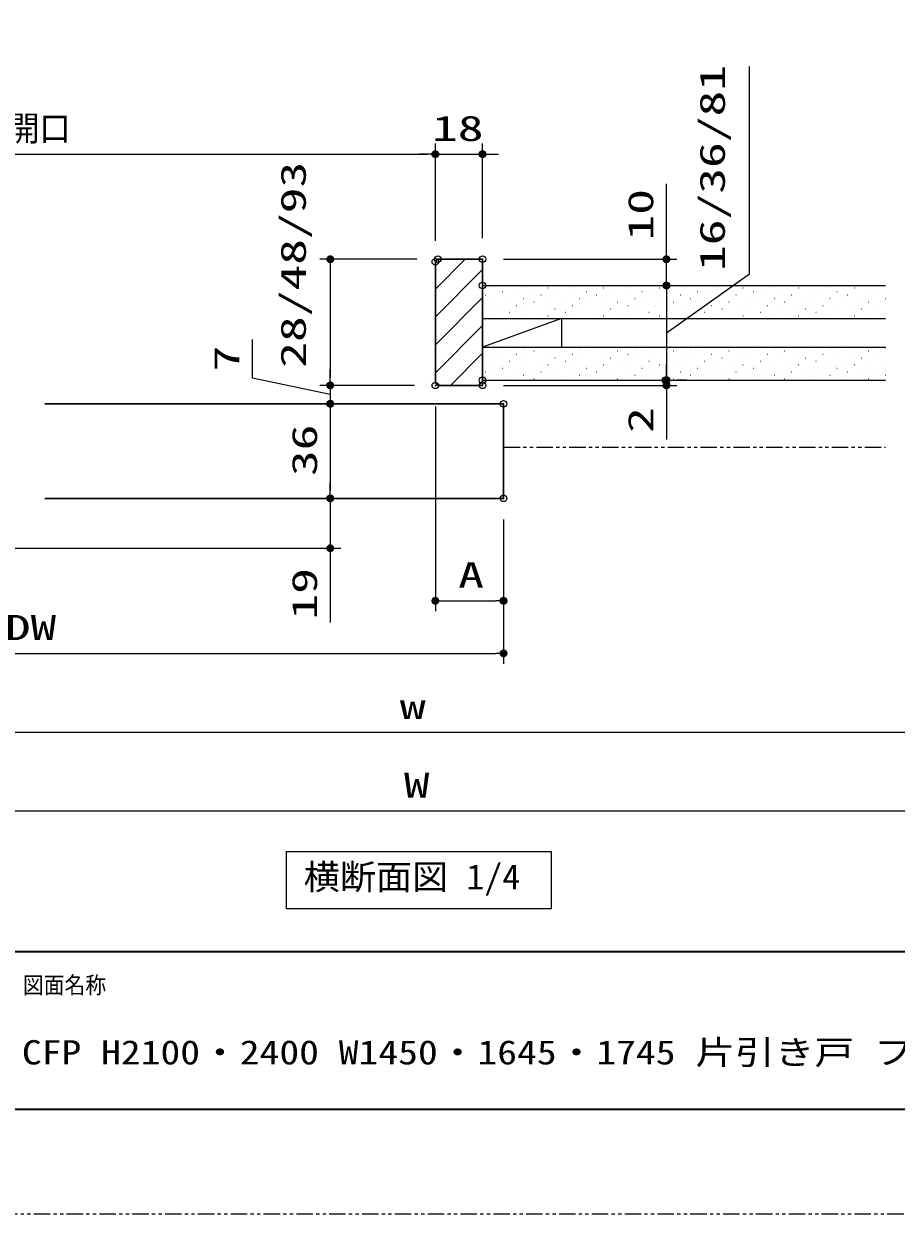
# Model space of a CAD drawing. Units: millimetres, scale not verified. Extents: x -1306 to 1306, y -607 to 607.
# Drawn here: x -873 to -540.8, y -594 to -140.9 of the extents above; entities that cross this region are included whole.
import ezdxf
from ezdxf.enums import TextEntityAlignment as Align

# ---------------------------------------------------------------- set-up
doc = ezdxf.new("R2010")
doc.units = ezdxf.units.MM
doc.header["$LTSCALE"] = 5
doc.header["$PDMODE"] = 32
doc.header["$PDSIZE"] = 2.5
doc.linetypes.add('USER1', pattern=[2.5, 1.25, -0.25, 0.25, -0.25, 0.25, -0.25])
for name, color, linetype, lineweight in [('0-1_ハッチング', 6, 'Continuous', 9), ('0-2_線(黄)', 2, 'Continuous', 15), ('0-3_二点鎖線', 4, 'USER1', 9), ('0-4_線(白)', 7, 'Continuous', 30), ('0-5_寸法線', 3, 'Continuous', 13), ('0-6_0', 3, 'Continuous', 25), ('0-7_DEFPOINTS', 7, 'Continuous', 5), ('0-C_図面枠', 7, 'Continuous', 35), ('0-D_陰線', 4, 'USER1', 9)]:
    doc.layers.add(name, color=color, linetype=linetype, lineweight=lineweight)
doc.styles.add('ＭＳ ゴシック', font='')
doc.styles.get('ＭＳ ゴシック').set_extended_font_data('MS Gothic')

# ---------------------------------------------------------------- blocks, each defined once
blk = doc.blocks.new('_DOT')
at = {"layer": '0-6_0'}
blk.add_line((-2.5, 0), (-5, 0), dxfattribs=at)
for points in [[(0, 0), (-2.5, 0), (-2.48, 0.313)], [(0, 0), (-2.48, -0.313), (-2.5, 0)], [(0, 0), (-2.48, 0.313), (-2.421, 0.622)], [(0, 0), (-2.421, -0.622), (-2.48, -0.313)], [(0, 0), (-2.421, 0.622), (-2.324, 0.92)], [(0, 0), (-2.324, -0.92), (-2.421, -0.622)], [(0, 0), (-2.324, 0.92), (-2.191, 1.204)], [(0, 0), (-2.191, -1.204), (-2.324, -0.92)], [(0, 0), (-2.191, 1.204), (-2.023, 1.469)], [(0, 0), (-2.023, -1.469), (-2.191, -1.204)], [(0, 0), (-2.023, 1.469), (-1.822, 1.711)], [(0, 0), (-1.822, -1.711), (-2.023, -1.469)], [(0, 0), (-1.822, 1.711), (-1.594, 1.926)], [(0, 0), (-1.594, -1.926), (-1.822, -1.711)], [(0, 0), (-1.594, 1.926), (-1.34, 2.111)], [(0, 0), (-1.34, -2.111), (-1.594, -1.926)], [(0, 0), (-1.34, 2.111), (-1.064, 2.262)], [(0, 0), (-1.064, -2.262), (-1.34, -2.111)], [(0, 0), (-1.064, 2.262), (-0.773, 2.378)], [(0, 0), (-0.773, -2.378), (-1.064, -2.262)], [(0, 0), (-0.773, 2.378), (-0.468, 2.456)], [(0, 0), (-0.468, -2.456), (-0.773, -2.378)], [(0, 0), (-0.468, 2.456), (-0.157, 2.495)], [(0, 0), (-0.157, -2.495), (-0.468, -2.456)], [(0, 0), (-0.157, 2.495), (0.157, 2.495)], [(0, 0), (0.157, -2.495), (-0.157, -2.495)], [(0, 0), (0.157, 2.495), (0.468, 2.456)], [(0, 0), (0.468, 2.456), (0.773, 2.378)], [(0, 0), (0.773, 2.378), (1.064, 2.262)], [(0, 0), (1.064, 2.262), (1.34, 2.111)], [(0, 0), (1.34, 2.111), (1.594, 1.926)], [(0, 0), (1.594, 1.926), (1.822, 1.711)], [(0, 0), (1.822, 1.711), (2.023, 1.469)], [(0, 0), (2.023, 1.469), (2.191, 1.204)], [(0, 0), (2.191, 1.204), (2.324, 0.92)], [(0, 0), (2.324, 0.92), (2.421, 0.622)], [(0, 0), (2.421, 0.622), (2.48, 0.313)], [(0, 0), (2.48, 0.313), (2.5, 0)], [(0, 0), (0.468, -2.456), (0.157, -2.495)], [(0, 0), (0.773, -2.378), (0.468, -2.456)], [(0, 0), (1.064, -2.262), (0.773, -2.378)], [(0, 0), (1.34, -2.111), (1.064, -2.262)], [(0, 0), (1.594, -1.926), (1.34, -2.111)], [(0, 0), (1.822, -1.711), (1.594, -1.926)], [(0, 0), (2.023, -1.469), (1.822, -1.711)], [(0, 0), (2.191, -1.204), (2.023, -1.469)], [(0, 0), (2.324, -0.92), (2.191, -1.204)], [(0, 0), (2.421, -0.622), (2.324, -0.92)], [(0, 0), (2.48, -0.313), (2.421, -0.622)], [(0, 0), (2.5, 0), (2.48, -0.313)]]:
    blk.add_solid(points, dxfattribs=at)

msp = doc.modelspace()

# ---------------------------------------------------------------- linework, layer by layer
at = {"layer": '0-1_ハッチング'}
for p, q in [((-716.31, -241.884), (-704.964, -230.538)), ((-716.31, -252.491), (-698.31, -234.491)), ((-697.311, -244.097), (-697.261, -244.097)), ((-694.659, -241.446), (-694.609, -241.446)), ((-690.681, -242.771), (-690.631, -242.771)), ((-686.704, -244.097), (-686.654, -244.097)), ((-684.052, -241.446), (-684.002, -241.446)), ((-680.075, -242.771), (-680.025, -242.771)), ((-676.097, -244.097), (-676.047, -244.097)), ((-673.446, -241.446), (-673.396, -241.446)), ((-669.468, -242.771), (-669.418, -242.771)), ((-665.491, -244.097), (-665.441, -244.097)), ((-662.839, -241.446), (-662.789, -241.446)), ((-658.862, -242.771), (-658.812, -242.771)), ((-654.884, -244.097), (-654.834, -244.097)), ((-652.232, -241.446), (-652.182, -241.446)), ((-648.255, -242.771), (-648.205, -242.771)), ((-644.277, -244.097), (-644.227, -244.097)), ((-641.626, -241.446), (-641.576, -241.446)), ((-637.648, -242.771), (-637.598, -242.771)), ((-633.671, -244.097), (-633.621, -244.097)), ((-631.019, -241.446), (-630.969, -241.446)), ((-627.042, -242.771), (-626.992, -242.771)), ((-623.064, -244.097), (-623.014, -244.097)), ((-620.413, -241.446), (-620.363, -241.446)), ((-616.435, -242.771), (-616.385, -242.771)), ((-612.458, -244.097), (-612.408, -244.097)), ((-609.806, -241.446), (-609.756, -241.446)), ((-605.829, -242.771), (-605.779, -242.771)), ((-601.851, -244.097), (-601.801, -244.097)), ((-599.199, -241.446), (-599.149, -241.446)), ((-595.222, -242.771), (-595.172, -242.771)), ((-591.244, -244.097), (-591.194, -244.097)), ((-588.593, -241.446), (-588.543, -241.446)), ((-584.615, -242.771), (-584.565, -242.771)), ((-580.638, -244.097), (-580.588, -244.097)), ((-577.986, -241.446), (-577.936, -241.446)), ((-574.009, -242.771), (-573.959, -242.771)), ((-570.031, -244.097), (-569.981, -244.097)), ((-567.38, -241.446), (-567.33, -241.446)), ((-563.402, -242.771), (-563.352, -242.771)), ((-559.425, -244.097), (-559.375, -244.097)), ((-556.773, -241.446), (-556.723, -241.446)), ((-552.796, -242.771), (-552.746, -242.771)), ((-548.818, -244.097), (-548.768, -244.097)), ((-546.166, -241.446), (-546.116, -241.446)), ((-716.31, -263.097), (-698.31, -245.097)), ((-695.985, -248.075), (-695.935, -248.075)), ((-693.333, -245.423), (-693.283, -245.423)), ((-689.356, -246.749), (-689.306, -246.749)), ((-685.378, -248.075), (-685.328, -248.075)), ((-682.726, -245.423), (-682.676, -245.423)), ((-678.749, -246.749), (-678.699, -246.749)), ((-674.771, -248.075), (-674.721, -248.075)), ((-672.12, -245.423), (-672.07, -245.423)), ((-668.142, -246.749), (-668.092, -246.749)), ((-664.165, -248.075), (-664.115, -248.075)), ((-661.513, -245.423), (-661.463, -245.423)), ((-657.536, -246.749), (-657.486, -246.749)), ((-653.558, -248.075), (-653.508, -248.075)), ((-650.907, -245.423), (-650.857, -245.423)), ((-646.929, -246.749), (-646.879, -246.749)), ((-642.952, -248.075), (-642.902, -248.075)), ((-640.3, -245.423), (-640.25, -245.423)), ((-636.323, -246.749), (-636.273, -246.749)), ((-632.345, -248.075), (-632.295, -248.075)), ((-629.693, -245.423), (-629.643, -245.423)), ((-625.716, -246.749), (-625.666, -246.749)), ((-621.738, -248.075), (-621.688, -248.075)), ((-619.087, -245.423), (-619.037, -245.423)), ((-615.109, -246.749), (-615.059, -246.749)), ((-611.132, -248.075), (-611.082, -248.075)), ((-608.48, -245.423), (-608.43, -245.423)), ((-604.503, -246.749), (-604.453, -246.749)), ((-600.525, -248.075), (-600.475, -248.075)), ((-597.874, -245.423), (-597.824, -245.423)), ((-593.896, -246.749), (-593.846, -246.749)), ((-589.919, -248.075), (-589.869, -248.075)), ((-587.267, -245.423), (-587.217, -245.423)), ((-583.29, -246.749), (-583.24, -246.749)), ((-579.312, -248.075), (-579.262, -248.075)), ((-576.66, -245.423), (-576.61, -245.423)), ((-572.683, -246.749), (-572.633, -246.749)), ((-568.705, -248.075), (-568.655, -248.075)), ((-566.054, -245.423), (-566.004, -245.423)), ((-562.076, -246.749), (-562.026, -246.749)), ((-558.099, -248.075), (-558.049, -248.075)), ((-555.447, -245.423), (-555.397, -245.423)), ((-551.47, -246.749), (-551.42, -246.749)), ((-547.492, -248.075), (-547.442, -248.075)), ((-544.841, -245.423), (-544.791, -245.423)), ((-694.659, -252.052), (-694.609, -252.052)), ((-692.007, -249.401), (-691.957, -249.401)), ((-688.03, -250.726), (-687.98, -250.726)), ((-684.052, -252.052), (-684.002, -252.052)), ((-681.401, -249.401), (-681.351, -249.401)), ((-677.423, -250.726), (-677.373, -250.726)), ((-673.446, -252.052), (-673.396, -252.052)), ((-670.794, -249.401), (-670.744, -249.401)), ((-666.817, -250.726), (-666.767, -250.726)), ((-662.839, -252.052), (-662.789, -252.052)), ((-660.187, -249.401), (-660.137, -249.401)), ((-656.21, -250.726), (-656.16, -250.726)), ((-652.232, -252.052), (-652.182, -252.052)), ((-649.581, -249.401), (-649.531, -249.401)), ((-645.603, -250.726), (-645.553, -250.726)), ((-641.626, -252.052), (-641.576, -252.052)), ((-638.974, -249.401), (-638.924, -249.401)), ((-634.997, -250.726), (-634.947, -250.726)), ((-631.019, -252.052), (-630.969, -252.052)), ((-628.368, -249.401), (-628.318, -249.401)), ((-624.39, -250.726), (-624.34, -250.726)), ((-620.413, -252.052), (-620.363, -252.052)), ((-617.761, -249.401), (-617.711, -249.401)), ((-613.784, -250.726), (-613.734, -250.726)), ((-609.806, -252.052), (-609.756, -252.052)), ((-607.154, -249.401), (-607.104, -249.401)), ((-603.177, -250.726), (-603.127, -250.726)), ((-599.199, -252.052), (-599.149, -252.052)), ((-596.548, -249.401), (-596.498, -249.401)), ((-592.57, -250.726), (-592.52, -250.726)), ((-588.593, -252.052), (-588.543, -252.052)), ((-585.941, -249.401), (-585.891, -249.401)), ((-581.964, -250.726), (-581.914, -250.726)), ((-577.986, -252.052), (-577.936, -252.052)), ((-575.335, -249.401), (-575.285, -249.401)), ((-571.357, -250.726), (-571.307, -250.726)), ((-567.38, -252.052), (-567.33, -252.052)), ((-564.728, -249.401), (-564.678, -249.401)), ((-560.751, -250.726), (-560.701, -250.726)), ((-556.773, -252.052), (-556.723, -252.052)), ((-554.121, -249.401), (-554.071, -249.401)), ((-550.144, -250.726), (-550.094, -250.726)), ((-546.166, -252.052), (-546.116, -252.052)), ((-716.31, -273.704), (-698.31, -255.704)), ((-710.538, -278.538), (-698.31, -266.31)), ((-695.985, -266.714), (-695.935, -266.714)), ((-693.333, -264.063), (-693.283, -264.063)), ((-689.356, -265.389), (-689.306, -265.389)), ((-685.378, -266.714), (-685.328, -266.714)), ((-682.726, -264.063), (-682.676, -264.063)), ((-678.749, -265.389), (-678.699, -265.389)), ((-674.771, -266.714), (-674.721, -266.714)), ((-672.12, -264.063), (-672.07, -264.063)), ((-668.142, -265.389), (-668.092, -265.389)), ((-664.165, -266.714), (-664.115, -266.714)), ((-661.513, -264.063), (-661.463, -264.063)), ((-657.536, -265.389), (-657.486, -265.389)), ((-653.558, -266.714), (-653.508, -266.714)), ((-650.907, -264.063), (-650.857, -264.063)), ((-646.929, -265.389), (-646.879, -265.389)), ((-642.952, -266.714), (-642.902, -266.714)), ((-640.3, -264.063), (-640.25, -264.063)), ((-636.323, -265.389), (-636.273, -265.389)), ((-632.345, -266.714), (-632.295, -266.714)), ((-629.693, -264.063), (-629.643, -264.063)), ((-625.716, -265.389), (-625.666, -265.389)), ((-621.738, -266.714), (-621.688, -266.714)), ((-619.087, -264.063), (-619.037, -264.063)), ((-615.109, -265.389), (-615.059, -265.389)), ((-611.132, -266.714), (-611.082, -266.714)), ((-608.48, -264.063), (-608.43, -264.063)), ((-604.503, -265.389), (-604.453, -265.389)), ((-600.525, -266.714), (-600.475, -266.714)), ((-597.874, -264.063), (-597.824, -264.063)), ((-593.896, -265.389), (-593.846, -265.389)), ((-589.919, -266.714), (-589.869, -266.714)), ((-587.267, -264.063), (-587.217, -264.063)), ((-583.29, -265.389), (-583.24, -265.389)), ((-579.312, -266.714), (-579.262, -266.714)), ((-576.66, -264.063), (-576.61, -264.063)), ((-572.683, -265.389), (-572.633, -265.389)), ((-568.705, -266.714), (-568.655, -266.714)), ((-566.054, -264.063), (-566.004, -264.063)), ((-562.076, -265.389), (-562.026, -265.389)), ((-558.099, -266.714), (-558.049, -266.714)), ((-555.447, -264.063), (-555.397, -264.063)), ((-551.47, -265.389), (-551.42, -265.389)), ((-547.492, -266.714), (-547.442, -266.714)), ((-544.841, -264.063), (-544.791, -264.063)), ((-694.659, -270.692), (-694.609, -270.692)), ((-692.007, -268.04), (-691.957, -268.04)), ((-688.03, -269.366), (-687.98, -269.366)), ((-684.052, -270.692), (-684.002, -270.692)), ((-681.401, -268.04), (-681.351, -268.04)), ((-677.423, -269.366), (-677.373, -269.366)), ((-673.446, -270.692), (-673.396, -270.692)), ((-670.794, -268.04), (-670.744, -268.04)), ((-666.817, -269.366), (-666.767, -269.366)), ((-662.839, -270.692), (-662.789, -270.692)), ((-660.187, -268.04), (-660.137, -268.04)), ((-656.21, -269.366), (-656.16, -269.366)), ((-652.232, -270.692), (-652.182, -270.692)), ((-649.581, -268.04), (-649.531, -268.04)), ((-645.603, -269.366), (-645.553, -269.366)), ((-641.626, -270.692), (-641.576, -270.692)), ((-638.974, -268.04), (-638.924, -268.04)), ((-634.997, -269.366), (-634.947, -269.366)), ((-631.019, -270.692), (-630.969, -270.692)), ((-628.368, -268.04), (-628.318, -268.04)), ((-624.39, -269.366), (-624.34, -269.366)), ((-620.413, -270.692), (-620.363, -270.692)), ((-617.761, -268.04), (-617.711, -268.04)), ((-613.784, -269.366), (-613.734, -269.366)), ((-609.806, -270.692), (-609.756, -270.692)), ((-607.154, -268.04), (-607.104, -268.04)), ((-603.177, -269.366), (-603.127, -269.366)), ((-599.199, -270.692), (-599.149, -270.692)), ((-596.548, -268.04), (-596.498, -268.04)), ((-592.57, -269.366), (-592.52, -269.366)), ((-588.593, -270.692), (-588.543, -270.692)), ((-585.941, -268.04), (-585.891, -268.04)), ((-581.964, -269.366), (-581.914, -269.366)), ((-577.986, -270.692), (-577.936, -270.692)), ((-575.335, -268.04), (-575.285, -268.04)), ((-571.357, -269.366), (-571.307, -269.366)), ((-567.38, -270.692), (-567.33, -270.692)), ((-564.728, -268.04), (-564.678, -268.04)), ((-560.751, -269.366), (-560.701, -269.366)), ((-556.773, -270.692), (-556.723, -270.692)), ((-554.121, -268.04), (-554.071, -268.04)), ((-550.144, -269.366), (-550.094, -269.366)), ((-546.166, -270.692), (-546.116, -270.692)), ((-697.311, -273.344), (-697.261, -273.344)), ((-693.333, -274.669), (-693.283, -274.669)), ((-690.681, -272.018), (-690.631, -272.018)), ((-689.356, -275.995), (-689.306, -275.995)), ((-686.704, -273.344), (-686.654, -273.344)), ((-682.726, -274.669), (-682.676, -274.669)), ((-680.075, -272.018), (-680.025, -272.018)), ((-678.749, -275.995), (-678.699, -275.995)), ((-676.097, -273.344), (-676.047, -273.344)), ((-672.12, -274.669), (-672.07, -274.669)), ((-669.468, -272.018), (-669.418, -272.018)), ((-668.142, -275.995), (-668.092, -275.995)), ((-665.491, -273.344), (-665.441, -273.344)), ((-661.513, -274.669), (-661.463, -274.669)), ((-658.862, -272.018), (-658.812, -272.018)), ((-657.536, -275.995), (-657.486, -275.995)), ((-654.884, -273.344), (-654.834, -273.344)), ((-650.907, -274.669), (-650.857, -274.669)), ((-648.255, -272.018), (-648.205, -272.018)), ((-646.929, -275.995), (-646.879, -275.995)), ((-644.277, -273.344), (-644.227, -273.344)), ((-640.3, -274.669), (-640.25, -274.669)), ((-637.648, -272.018), (-637.598, -272.018)), ((-636.323, -275.995), (-636.273, -275.995)), ((-633.671, -273.344), (-633.621, -273.344)), ((-629.693, -274.669), (-629.643, -274.669)), ((-627.042, -272.018), (-626.992, -272.018)), ((-625.716, -275.995), (-625.666, -275.995)), ((-623.064, -273.344), (-623.014, -273.344)), ((-619.087, -274.669), (-619.037, -274.669)), ((-616.435, -272.018), (-616.385, -272.018)), ((-615.109, -275.995), (-615.059, -275.995)), ((-612.458, -273.344), (-612.408, -273.344)), ((-608.48, -274.669), (-608.43, -274.669)), ((-605.829, -272.018), (-605.779, -272.018)), ((-604.503, -275.995), (-604.453, -275.995)), ((-601.851, -273.344), (-601.801, -273.344)), ((-597.874, -274.669), (-597.824, -274.669)), ((-595.222, -272.018), (-595.172, -272.018)), ((-593.896, -275.995), (-593.846, -275.995)), ((-591.244, -273.344), (-591.194, -273.344)), ((-587.267, -274.669), (-587.217, -274.669)), ((-584.615, -272.018), (-584.565, -272.018)), ((-583.29, -275.995), (-583.24, -275.995)), ((-580.638, -273.344), (-580.588, -273.344)), ((-576.66, -274.669), (-576.61, -274.669)), ((-574.009, -272.018), (-573.959, -272.018)), ((-572.683, -275.995), (-572.633, -275.995)), ((-570.031, -273.344), (-569.981, -273.344)), ((-566.054, -274.669), (-566.004, -274.669)), ((-563.402, -272.018), (-563.352, -272.018)), ((-562.076, -275.995), (-562.026, -275.995)), ((-559.425, -273.344), (-559.375, -273.344)), ((-555.447, -274.669), (-555.397, -274.669)), ((-552.796, -272.018), (-552.746, -272.018)), ((-551.47, -275.995), (-551.42, -275.995)), ((-548.818, -273.344), (-548.768, -273.344)), ((-544.841, -274.669), (-544.791, -274.669)), ((-699.931, -278.538), (-698.31, -276.917))]:
    msp.add_line(p, q, dxfattribs=at)
at = {"layer": '0-2_線(黄)'}
for p, q in [((-698.31, -240.538), (-544.838, -240.538)), ((-668.31, -253.038), (-698.31, -264.038)), ((-698.31, -253.038), (-544.838, -253.038)), ((-668.31, -253.038), (-668.31, -264.038)), ((-698.31, -264.038), (-544.838, -264.038)), ((-698.31, -276.538), (-544.838, -276.538))]:
    msp.add_line(p, q, dxfattribs=at)
msp.add_lwpolyline([(-772.949, -455.913), (-672.204, -455.913), (-672.204, -477.748), (-772.949, -477.748)], close=True, dxfattribs=at)
at = {"layer": '0-3_二点鎖線'}
msp.add_line((-690.31, -302.038), (-544.838, -302.038), dxfattribs=at)
at = {"layer": '0-4_線(白)'}
for p, q in [((-715.31, -230.538), (-716.31, -231.538)), ((-716.31, -231.538), (-716.31, -277.538)), ((-716.31, -277.538), (-715.31, -278.538)), ((-715.31, -278.538), (-698.31, -278.538)), ((-865.049, -285.538), (-690.31, -285.538))]:
    msp.add_line(p, q, dxfattribs=at)
for points in [[(-698.31, -278.538), (-698.31, -230.538), (-715.31, -230.538)], [(-690.31, -285.538), (-690.31, -321.538), (-865.049, -321.538)]]:
    msp.add_lwpolyline(points, dxfattribs=at)
at = {"layer": '0-5_寸法線'}
for p, q in [((-716.31, -223.538), (-716.31, -186.538)), ((-716.31, -223.538), (-716.31, -186.538)), ((-698.31, -222.538), (-698.31, -186.538)), ((-1040.788, -190.538), (-719.31, -190.538)), ((-719.31, -190.538), (-722.31, -190.538)), ((-716.31, -190.538), (-698.31, -190.538)), ((-695.31, -190.538), (-692.31, -190.538)), ((-628.31, -227.538), (-628.31, -201.776)), ((-723.31, -230.538), (-760.31, -230.538)), ((-690.31, -230.538), (-624.31, -230.538)), ((-628.31, -240.538), (-628.31, -230.538)), ((-756.31, -233.538), (-756.31, -275.538)), ((-628.31, -237.538), (-628.31, -234.538)), ((-690.31, -240.538), (-624.31, -240.538)), ((-636.31, -240.538), (-632.31, -240.538)), ((-628.31, -240.538), (-628.31, -276.538)), ((-628.31, -240.538), (-628.31, -276.538)), ((-628.31, -243.538), (-628.31, -246.538)), ((-628.31, -273.538), (-628.31, -270.538)), ((-756.31, -275.538), (-756.31, -272.538)), ((-724.31, -278.538), (-760.31, -278.538)), ((-724.31, -278.538), (-760.31, -278.538)), ((-756.31, -278.538), (-756.31, -285.538)), ((-756.31, -278.538), (-756.31, -285.538)), ((-690.31, -276.538), (-624.31, -276.538)), ((-690.31, -278.538), (-624.31, -278.538)), ((-628.31, -276.538), (-628.31, -278.538)), ((-628.31, -279.538), (-628.31, -282.538)), ((-620.685, -276.538), (-624.31, -276.538)), ((-628.31, -281.538), (-628.31, -299.204)), ((-698.31, -285.538), (-760.31, -285.538)), ((-698.31, -285.538), (-760.31, -285.538)), ((-756.31, -288.538), (-756.31, -291.538)), ((-756.31, -288.538), (-756.31, -318.538)), ((-716.31, -286.538), (-716.31, -364.538)), ((-756.31, -318.538), (-756.31, -315.538)), ((-764.31, -321.538), (-760.31, -321.538)), ((-698.31, -321.538), (-760.31, -321.538)), ((-756.31, -321.538), (-756.31, -340.538)), ((-690.31, -329.538), (-690.31, -384.538)), ((-690.31, -329.538), (-690.31, -364.538)), ((-1040.788, -340.538), (-752.31, -340.538)), ((-756.31, -343.538), (-756.31, -368.823)), ((-713.31, -360.538), (-693.31, -360.538)), ((-1044.788, -380.538), (-693.31, -380.538)), ((-1044.788, -410.538), (-404.365, -410.538)), ((-1058.788, -440.538), (-386.365, -440.538))]:
    msp.add_line(p, q, dxfattribs=at)
for points in [[(-628.31, -258.538), (-596.734, -236.136), (-596.734, -157.183)], [(-756.31, -282.038), (-785.95, -275.782), (-785.95, -261.115)]]:
    msp.add_lwpolyline(points, dxfattribs=at)
at = {"layer": '0-7_DEFPOINTS'}
for p in [(-716.31, -190.538), (-698.31, -190.538), (-716.31, -231.538), (-715.31, -230.538), (-698.31, -230.538), (-698.31, -230.538), (-698.31, -240.538), (-628.31, -240.538), (-628.31, -240.538), (-698.31, -276.538), (-628.685, -276.538), (-628.31, -276.538), (-756.31, -278.538), (-716.31, -278.538), (-716.31, -278.538), (-698.31, -278.538), (-628.31, -278.538), (-756.31, -285.538), (-690.31, -285.538), (-756.31, -321.538), (-756.31, -321.538), (-756.31, -321.538), (-690.31, -321.538), (-690.31, -321.538), (-690.31, -360.538), (-690.31, -380.538)]:
    msp.add_point(p, dxfattribs=at)
at = {"layer": '0-C_図面枠'}
msp.add_line((-1252.964, -494), (347.036, -494), dxfattribs=at)
msp.add_lwpolyline([(-1252.964, -554), (347.036, -554), (347.036, 554), (-1252.964, 554)], close=True, dxfattribs=at)
at = {"layer": '0-D_陰線'}
msp.add_line((387.036, -594), (-1292.964, -594), dxfattribs=at)

# ---------------------------------------------------------------- block references
at = {"layer": '0-5_寸法線', "xscale": 0.6, "yscale": 0.6}
for p in [(-716.31, -190.538), (-716.31, -190.538), (-690.31, -360.538), (-690.31, -380.538)]:
    msp.add_blockref('_DOT', p, dxfattribs=at)
for p, rotation in [((-698.31, -190.538), 180), ((-756.31, -230.538), 90), ((-628.31, -230.538), 270), ((-628.31, -240.538), 270), ((-628.31, -240.538), 90), ((-756.31, -278.538), 270), ((-756.31, -278.538), 270), ((-628.31, -276.538), 270), ((-628.31, -276.538), 90), ((-628.31, -278.538), 90), ((-756.31, -285.538), 90), ((-756.31, -285.538), 90), ((-756.31, -321.538), 270), ((-756.31, -321.538), 270), ((-756.31, -340.538), 90), ((-716.31, -360.538), 180)]:
    msp.add_blockref('_DOT', p, dxfattribs=dict(at, rotation=rotation))

# ---------------------------------------------------------------- texts
at = {"layer": '0-2_線(黄)', "style": 'ＭＳ ゴシック', "width": 1.05}
msp.add_text('横断面図 1/4', height=9.604, dxfattribs=at).set_placement((-766.421, -473.291), align=Align.BOTTOM_LEFT)
at = {"layer": '0-5_寸法線', "style": 'ＭＳ ゴシック', "width": 1.5}
for s, p in [('16/36/81', (-603.169, -234.993)), ('28/48/93', (-762.746, -271.835)), ('10', (-630.46, -223.395)), ('7', (-788.099, -273.21)), ('2', (-630.46, -296.633)), ('36', (-758.46, -313.062)), ('19', (-758.46, -367.681))]:
    msp.add_text(s, height=9.604, rotation=90, dxfattribs=at).set_placement(p, align=Align.BOTTOM_LEFT)
at = {"layer": '0-5_寸法線', "style": 'ＭＳ ゴシック'}
for s, width, p in [('有効開口', 0.9, (-902.413, -188.388)), ('18', 1.5, (-717.549, -188.388)), ('A', 1.5, (-707.596, -358.388)), ('DW', 1.5, (-880.24, -378.388)), ('w', 1.5, (-729.815, -408.388)), ('W', 1.5, (-728.291, -438.388))]:
    msp.add_text(s, height=9.604, dxfattribs=dict(at, width=width)).set_placement(p, align=Align.BOTTOM_LEFT)
at = {"layer": '0-C_図面枠', "style": 'ＭＳ ゴシック'}
for s, height, width, p in [('図面名称', 6.452, 0.9, (-873.367, -511.963)), ('CFP H2100・2400 W1450・1645・1745 片引き戸 フラット(表示錠)', 9.236, 1.2, (-873.76, -539.776))]:
    msp.add_text(s, height=height, dxfattribs=dict(at, width=width)).set_placement(p, align=Align.BOTTOM_LEFT)

doc.saveas('drawing.dxf')
